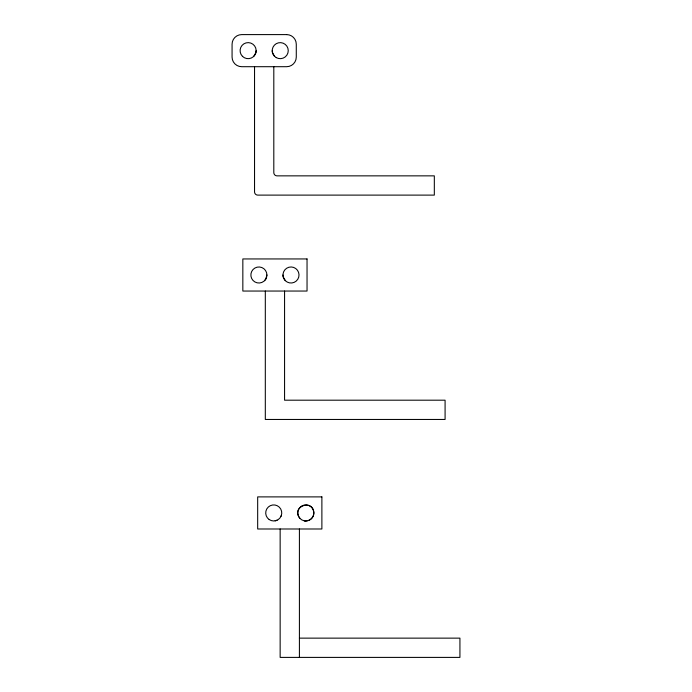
<?xml version="1.0" encoding="UTF-8"?>
<svg xmlns="http://www.w3.org/2000/svg" width="692" height="692" viewBox="0 0 692 692"><rect width="100%" height="100%" fill="white"/><g stroke="black" fill="none" stroke-linecap="round" stroke-linejoin="round"><path stroke-width="1.04" d="M256.152 50.654L255.876 52.73L253.8 56.329M266.913 274.992A8.027 8.027 0 0 1 254.881 281.947A8.027 8.027 0 0 1 254.881 268.046A8.027 8.027 0 0 1 266.913 274.992L265.84 279.006L264.569 280.667M313.831 513.602C313.519 518.17 308.831 521.829 304.316 520.765L305.492 520.92M280.943 516.301L281.281 515.652M275.156 520.834L277.155 520.194M299.411 638.136L459.929 638.136L459.929 657.4L280.148 657.4L280.148 528.991M274.551 56.329L272.475 52.73L272.207 50.654M285.32 280.667A8.027 8.027 0 0 1 288.919 267.242A8.027 8.027 0 0 1 298.745 277.068A8.027 8.027 0 0 1 285.32 280.667L283.244 277.068L282.967 274.992M299.809 518.161C290.666 506.7 313.165 498.301 313.857 512.936A8.027 8.027 0 0 1 301.816 519.891A8.027 8.027 0 0 1 301.816 505.99A8.027 8.027 0 0 1 313.857 512.936M299.411 528.991L299.411 657.4M284.568 291.047L284.568 400.192L445.086 400.192L445.086 419.456L265.313 419.456L265.313 291.047M273.807 66.7L273.807 172.645A3.209 3.209 0 0 0 277.016 175.855L434.325 175.855L434.325 195.109L257.761 195.109A3.209 3.209 0 0 1 254.544 191.9L254.544 66.7M286.652 34.6L241.707 34.6A9.627 9.627 0 0 0 232.071 44.227L232.071 57.073A9.627 9.627 0 0 0 241.707 66.7L286.652 66.7A9.627 9.627 0 0 0 296.28 57.073L296.28 44.227A9.627 9.627 0 0 0 286.652 34.6M307.04 258.946L242.84 258.946L242.84 291.047L307.04 291.047L307.04 258.946M321.884 496.891L257.675 496.891L257.675 528.991L321.884 528.991L321.884 496.891M276.22 57.6A8.027 8.027 0 0 0 288.253 50.654A8.027 8.027 0 0 0 276.22 43.7A8.027 8.027 0 0 0 276.22 57.6M242.451 56.329A8.027 8.027 0 0 0 255.876 52.73A8.027 8.027 0 0 0 246.049 42.895A8.027 8.027 0 0 0 242.451 56.329M269.153 519.528A8.027 8.027 0 0 0 281.731 513.602A8.027 8.027 0 0 0 270.312 505.679A8.027 8.027 0 0 0 269.153 519.528"/></g></svg>
